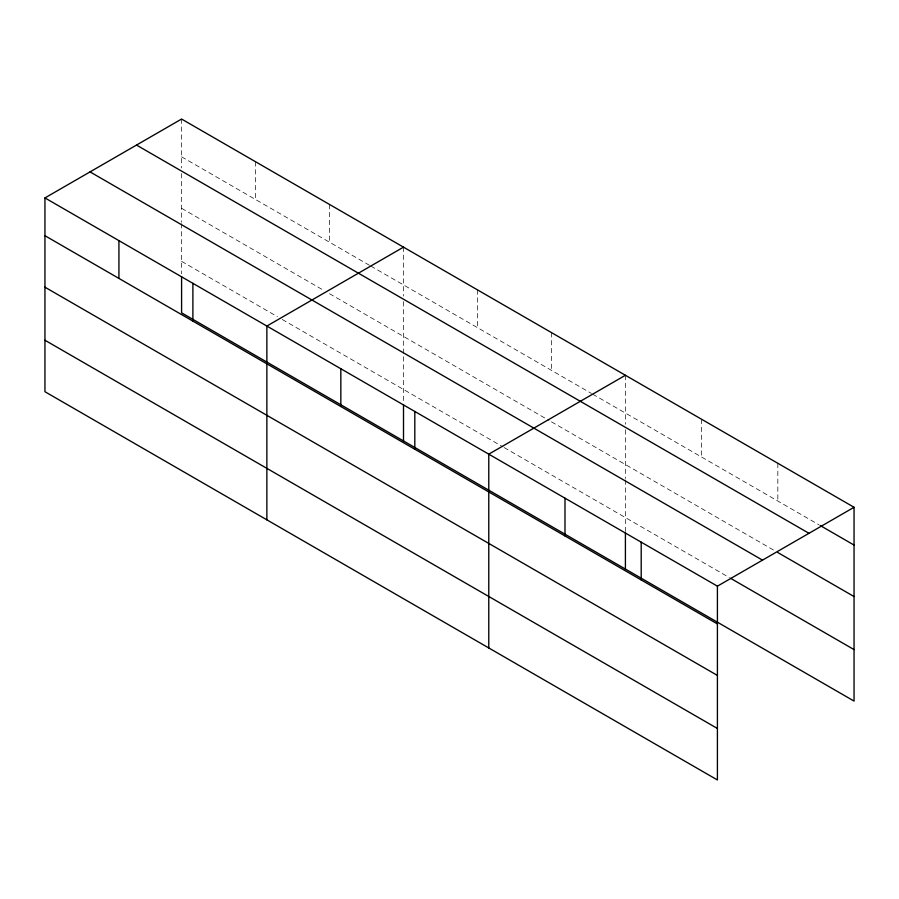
<?xml version="1.0" encoding="UTF-8"?>
<svg xmlns="http://www.w3.org/2000/svg" width="899" height="899" viewBox="0 0 899 899"><rect width="100%" height="100%" fill="white"/><g stroke="black" fill="none" stroke-linecap="round" stroke-linejoin="round"><path stroke-width="0.67" stroke-dasharray="4.5 3.37" d="M181.587 156.819L369.545 265.329M370.759 266.037L591.463 393.447M592.666 394.155L818.967 524.802M181.587 208.298L323.46 290.22M329.528 293.715L549.019 420.44M551.447 421.833L774.208 550.446M181.587 261.351L277.386 316.662M282.241 319.46L502.934 446.882M504.148 447.578L729.449 577.652M777.837 463.277L777.837 501.058M701.625 419.282L701.625 457.052M625.412 375.276L625.412 424.193M625.412 429.756L625.412 478.504M625.412 479.897L625.412 531.5M551.447 332.574L551.447 370.354M477.47 289.86L477.47 327.641M403.505 247.158L403.505 296.063M403.505 301.637L403.505 403.381M329.528 204.455L329.528 242.224M255.563 161.741L255.563 199.522M181.587 119.039L181.587 167.944M181.587 173.518L181.587 222.267M181.587 223.66L181.587 273.869"/><path stroke-width="1.35" d="M717.413 675.43L717.413 586.17L44.95 197.926L44.95 391.717L717.413 779.961L717.413 675.43L44.95 287.186M181.587 276.656L181.587 312.83L854.05 701.074L854.05 507.283L181.587 119.039L44.95 197.926M403.505 247.158L266.868 326.045L266.868 519.836M625.412 375.276L488.775 454.164L488.775 647.965M717.413 586.17L854.05 507.283M820.18 525.499L854.05 545.064M136.502 145.065L808.965 533.309M777.837 552.548L854.05 596.543M90.035 171.889L762.498 560.133M730.662 578.349L854.05 649.595M44.95 235.707L717.413 623.94M44.95 340.238L717.413 728.482M641.201 542.164L641.201 579.945M625.412 532.893L625.412 569.078M564.988 498.17L564.988 535.939M414.81 411.461L414.81 449.23M403.505 404.775L403.505 440.959M340.833 368.747L340.833 406.528M192.892 283.331L192.892 321.112M118.926 240.629L118.926 278.409"/></g></svg>
